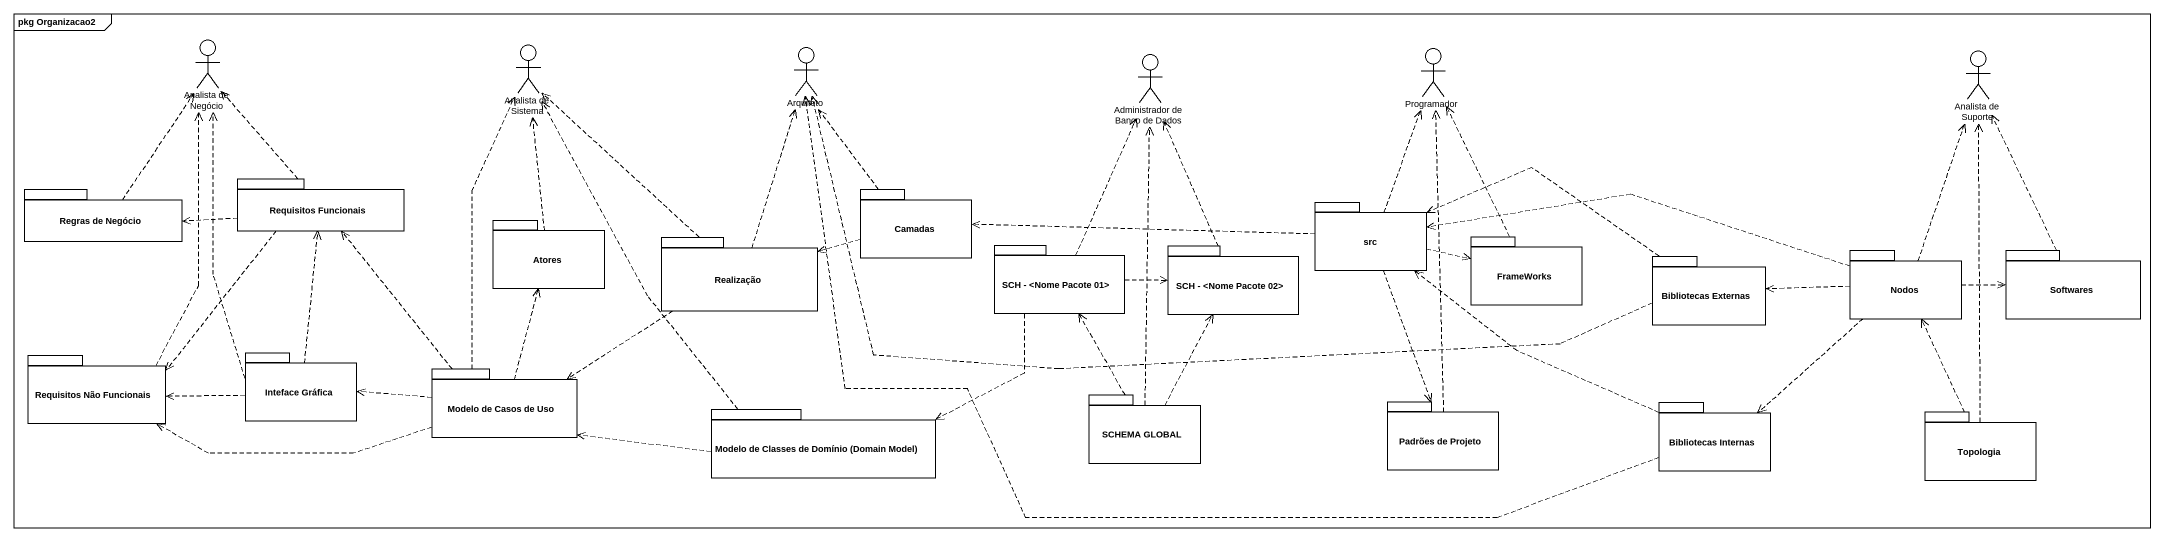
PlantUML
@startuml
mainframe pkg Organizacao2
actor "Analista de Negócio" as Analista_de_Negócio
actor "Analista de Sistema" as Analista_de_Sistema
actor Arquiteto
actor "Administrador de Banco de Dados" as Administrador_de_Banco_de
actor Programador
actor "Analista de Suporte" as Analista_de_Suporte
package "Requisitos Funcionais" as Requisitos_Funcionais {
}
package "Regras de Negócio" as Regras_de_Negócio {
}
package Camadas {
}
package src {
}
package Atores {
}
package Realização {
}
package "SCH - <Nome Pacote 01>" as SCH_Nome_Pacote_01 {
}
package "SCH - <Nome Pacote 02>" as SCH_Nome_Pacote_02 {
}
package FrameWorks {
}
package "Bibliotecas Externas" as Bibliotecas_Externas {
}
package Nodos {
}
package Softwares {
}
package "Requisitos Não Funcionais" as Requisitos_Não_Funcionais {
}
package "Inteface Gráfica" as Inteface_Gráfica {
}
package "Modelo de Casos de Uso" as Modelo_de_Casos_de_Uso {
}
package "Modelo de Classes de Domínio (Domain Model)" as Modelo_de_Classes_de {
}
package "SCHEMA GLOBAL" as SCHEMA_GLOBAL {
}
package "Padrões de Projeto" as Padrões_de_Projeto {
}
package "Bibliotecas Internas" as Bibliotecas_Internas {
}
package Topologia {
}
Requisitos_Funcionais .up.> Analista_de_Negócio
Requisitos_Funcionais .left.> Regras_de_Negócio
Requisitos_Funcionais ..> Requisitos_Não_Funcionais
Regras_de_Negócio .up.> Analista_de_Negócio
Camadas .up.> Arquiteto
Camadas .left.> Realização
src .up.> Programador
src .left.> Camadas
src .right.> FrameWorks
src ..> Padrões_de_Projeto
Atores .up.> Analista_de_Sistema
Realização .up.> Analista_de_Sistema
Realização .up.> Arquiteto
Realização .left.> Modelo_de_Casos_de_Uso
SCH_Nome_Pacote_01 .up.> Administrador_de_Banco_de
SCH_Nome_Pacote_01 .right.> SCH_Nome_Pacote_02
SCH_Nome_Pacote_01 ..> Modelo_de_Classes_de
SCH_Nome_Pacote_02 .up.> Administrador_de_Banco_de
FrameWorks .up.> Programador
Bibliotecas_Externas .left.> Arquiteto
Bibliotecas_Externas .left.> src
Nodos .up.> Analista_de_Suporte
Nodos .left.> src
Nodos .left.> Bibliotecas_Externas
Nodos .right.> Softwares
Nodos ..> Bibliotecas_Internas
Softwares .up.> Analista_de_Suporte
Requisitos_Não_Funcionais .up.> Analista_de_Negócio
Inteface_Gráfica .up.> Analista_de_Negócio
Inteface_Gráfica .up.> Requisitos_Funcionais
Inteface_Gráfica .left.> Requisitos_Não_Funcionais
Modelo_de_Casos_de_Uso .up.> Analista_de_Sistema
Modelo_de_Casos_de_Uso .up.> Requisitos_Funcionais
Modelo_de_Casos_de_Uso .up.> Atores
Modelo_de_Casos_de_Uso .left.> Requisitos_Não_Funcionais
Modelo_de_Casos_de_Uso .left.> Inteface_Gráfica
Modelo_de_Classes_de .up.> Analista_de_Sistema
Modelo_de_Classes_de .left.> Modelo_de_Casos_de_Uso
SCHEMA_GLOBAL .up.> Administrador_de_Banco_de
SCHEMA_GLOBAL .up.> SCH_Nome_Pacote_01
SCHEMA_GLOBAL .up.> SCH_Nome_Pacote_02
Padrões_de_Projeto .up.> Programador
Bibliotecas_Internas .left.> Arquiteto
Bibliotecas_Internas .left.> src
Topologia .up.> Analista_de_Suporte
Topologia .up.> Nodos
@enduml
